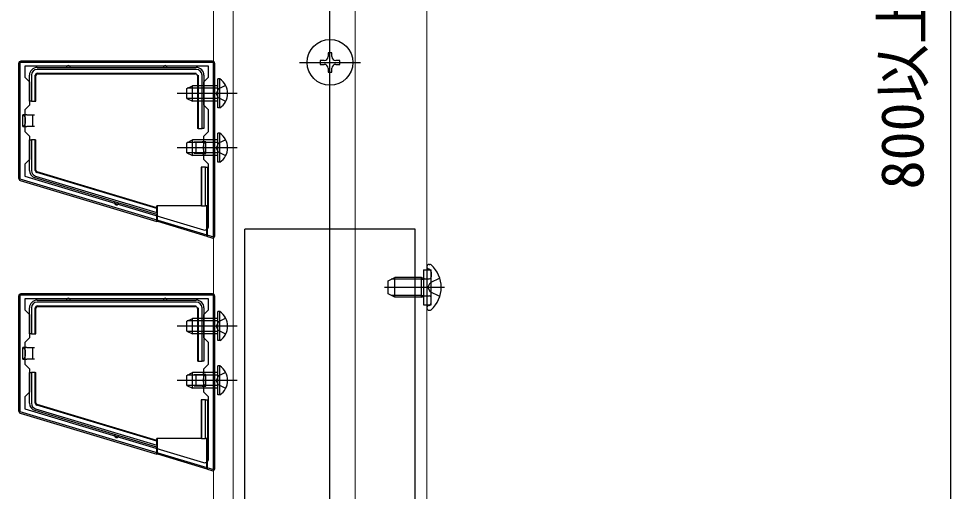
# Model space of a CAD drawing. Units: millimetres, scale not verified. Extents: x -875 to 875, y -1300 to 1292.
# Drawn here: x -725.3 to -485, y 448.8 to 570.7 of the extents above; entities that cross this region are included whole.
import ezdxf
from ezdxf.enums import TextEntityAlignment as Align

# ---------------------------------------------------------------- set-up
doc = ezdxf.new("R2010")
doc.units = ezdxf.units.MM
doc.header["$LTSCALE"] = 8
for name, color, linetype in [('0-2_YKK_11', 7, 'Continuous'), ('0-5_YKK_13', 4, 'Continuous'), ('0-7_YKK_D', 6, 'Continuous'), ('0-9_YSS_K', 3, 'Continuous')]:
    doc.layers.add(name, color=color, linetype=linetype)
doc.layers.add('0-4_YKK_12', color=2, linetype='Continuous', lineweight=18)
doc.styles.add('ＭＳ ゴシック', font='')
doc.styles.get('ＭＳ ゴシック').set_extended_font_data('MS Gothic')

msp = doc.modelspace()

# ---------------------------------------------------------------- linework, layer by layer
at = {"layer": '0-2_YKK_11'}
for p, q in [((-723.7, 530.058), (-677.587, 516.224)), ((-723.7, 470.058), (-677.587, 456.224))]:
    msp.add_line(p, q, dxfattribs=at)
for points in [[(-725, 529.404), (-675, 514.404), (-675, 559.404), (-725, 559.404)], [(-725, 469.404), (-675, 454.404), (-675, 499.404), (-725, 499.404)]]:
    msp.add_lwpolyline(points, close=True, dxfattribs=at)
for points in [[(-676.3, 517.182), (-676.3, 533.204), (-677.5, 534.404), (-677.5, 540.404), (-676.3, 541.604), (-676.3, 547.204), (-677.5, 548.404), (-677.5, 554.404), (-676.3, 555.604), (-676.3, 558.404), (-723.7, 558.404), (-723.7, 555.604), (-722.5, 554.404), (-722.5, 548.404), (-723.7, 547.204), (-723.7, 541.604), (-722.5, 540.404), (-722.5, 534.404), (-723.7, 533.204), (-723.7, 530.058)], [(-676.3, 457.182), (-676.3, 473.204), (-677.5, 474.404), (-677.5, 480.404), (-676.3, 481.604), (-676.3, 487.204), (-677.5, 488.404), (-677.5, 494.404), (-676.3, 495.604), (-676.3, 498.404), (-723.7, 498.404), (-723.7, 495.604), (-722.5, 494.404), (-722.5, 488.404), (-723.7, 487.204), (-723.7, 481.604), (-722.5, 480.404), (-722.5, 474.404), (-723.7, 473.204), (-723.7, 470.058)]]:
    msp.add_lwpolyline(points, dxfattribs=at)
for centre in [(-677.3, 517.182), (-677.3, 457.182)]:
    msp.add_arc(centre, 1, 253.30075, 359.99999, dxfattribs=at)
at = {"layer": '0-4_YKK_12'}
for p, q in [((-675, 958.904), (-675, 139.904)), ((-638.5, 958.904), (-638.5, 139.904))]:
    msp.add_line(p, q, dxfattribs=at)
msp.add_lwpolyline([(-651.5, 959.904), (-670, 959.904), (-670, 139.404), (-620, 139.404), (-620, 959.904)], dxfattribs=at)
at = {"layer": '0-5_YKK_13'}
for p, q in [((-645, 551.504), (-645, 567.304)), ((-725.3, 559.105), (-725.3, 529.549)), ((-675.299, 559.704), (-724.701, 559.704)), ((-679.5, 557.604), (-720.5, 557.604)), ((-687.5, 558.104), (-679.5, 558.104)), ((-674.7, 514.709), (-674.7, 559.105)), ((-652.9, 559.404), (-637.1, 559.404)), ((-643.5, 558.904), (-642.5, 558.904)), ((-722.5, 549.404), (-722.5, 556.104)), ((-722, 556.104), (-722, 549.404)), ((-721, 549.404), (-721, 556.104)), ((-720.843, 549.404), (-720.843, 555.946)), ((-720.5, 556.604), (-679.5, 556.604)), ((-720.343, 556.446), (-679.657, 556.446)), ((-679.157, 555.946), (-679.157, 542.404)), ((-679, 556.104), (-679, 542.404)), ((-678, 542.404), (-678, 556.104)), ((-673.9, 547.654), (-673.9, 555.154)), ((-681.9, 552.704), (-680.5, 553.404)), ((-681.9, 550.104), (-681.9, 552.704)), ((-673.9, 552.749), (-681.809, 552.749)), ((-673.9, 553.404), (-680.5, 553.404)), ((-668.9, 551.404), (-684.4, 551.404)), ((-722, 549.404), (-722.5, 549.404)), ((-722, 549.404), (-721, 549.404)), ((-721, 549.404), (-720.843, 549.404)), ((-681.9, 550.104), (-680.5, 549.404)), ((-673.9, 550.058), (-681.809, 550.058)), ((-723.2, 545.904), (-724.2, 545.904)), ((-724.2, 542.904), (-724.2, 545.904)), ((-721.7, 545.904), (-721.2, 545.904)), ((-673.391, 547.654), (-673.9, 547.654)), ((-724.2, 542.904), (-723.2, 542.904)), ((-721.2, 542.904), (-721.7, 542.904)), ((-679, 542.404), (-679.157, 542.404)), ((-679, 542.404), (-678, 542.404)), ((-673.9, 533.654), (-673.9, 541.154)), ((-722, 539.404), (-722, 531.525)), ((-721, 539.404), (-722, 539.404)), ((-720.843, 531.642), (-720.843, 539.404)), ((-681.9, 538.704), (-680.5, 539.404)), ((-681.9, 536.104), (-681.9, 538.704)), ((-673.9, 538.749), (-681.809, 538.749)), ((-673.9, 539.404), (-680.5, 539.404)), ((-680, 538.904), (-679.5, 538.904)), ((-679.5, 538.904), (-678, 538.904)), ((-679.5, 537.404), (-679.5, 538.904)), ((-677, 538.904), (-678, 538.904)), ((-677, 535.904), (-677, 538.904)), ((-668.9, 537.404), (-684.4, 537.404)), ((-681.9, 536.104), (-680.5, 535.404)), ((-673.9, 536.058), (-681.809, 536.058)), ((-679.5, 535.904), (-680, 535.904)), ((-679.5, 535.904), (-679.5, 537.404)), ((-678, 535.904), (-679.5, 535.904)), ((-678, 535.904), (-677, 535.904)), ((-673.391, 533.654), (-673.9, 533.654)), ((-689.7, 521.915), (-720.487, 531.163)), ((-678.257, 532.404), (-678.257, 522.404)), ((-678.1, 532.404), (-678.257, 532.404)), ((-678.1, 532.404), (-678.1, 522.404)), ((-677.1, 532.404), (-676.6, 532.404)), ((-724.873, 528.975), (-689.7, 518.409)), ((-720.932, 530.088), (-689.7, 520.707)), ((-689.7, 521.751), (-720.644, 531.046)), ((-689.7, 521.915), (-689.7, 522.404)), ((-678.257, 522.404), (-689.7, 522.404)), ((-689.7, 521.751), (-689.7, 521.915)), ((-689.7, 520.707), (-689.7, 521.751)), ((-689.5, 518.445), (-689.5, 522.404)), ((-678.1, 522.404), (-678.257, 522.404)), ((-678.1, 522.404), (-677.1, 522.404)), ((-676.6, 522.404), (-677.1, 522.404)), ((-676.8, 514.63), (-676.8, 522.404)), ((-676.6, 514.474), (-676.6, 522.404)), ((-689.7, 520.707), (-689.7, 520.185)), ((-689.7, 518.409), (-689.7, 520.185)), ((-676.8, 514.63), (-676.6, 514.474)), ((-676.6, 514.474), (-675.471, 514.135)), ((-623, 516.404), (-667, 516.404)), ((-619.455, 507.304), (-619.257, 507.304)), ((-620.9, 505.904), (-618.9, 505.904)), ((-620, 506.654), (-620, 496.153)), ((-619.426, 506.096), (-619.671, 506.185)), ((-618.9, 496.904), (-618.9, 505.904)), ((-618.9, 505.344), (-618.9, 504.104)), ((-630, 503.104), (-628.3, 503.904)), ((-621.4, 503.471), (-629.22, 503.471)), ((-628.3, 498.904), (-628.3, 503.904)), ((-621.4, 503.904), (-628.3, 503.904)), ((-621.4, 498.904), (-621.4, 503.904)), ((-619.744, 501.404), (-619.135, 502.549)), ((-616.674, 503.775), (-619.135, 502.549)), ((-615.496, 501.404), (-630.913, 501.404)), ((-619.744, 501.404), (-619.135, 500.259)), ((-616.674, 499.032), (-619.135, 500.259)), ((-725.3, 499.105), (-725.3, 469.549)), ((-675.299, 499.704), (-724.701, 499.704)), ((-679.5, 497.604), (-720.5, 497.604)), ((-687.5, 498.104), (-679.5, 498.104)), ((-674.7, 454.709), (-674.7, 499.105)), ((-621.4, 499.337), (-629.22, 499.337)), ((-621.4, 498.904), (-628.3, 498.904)), ((-618.9, 497.463), (-618.9, 498.704)), ((-722.5, 489.404), (-722.5, 496.104)), ((-722, 496.104), (-722, 489.404)), ((-721, 489.404), (-721, 496.104)), ((-720.843, 489.404), (-720.843, 495.946)), ((-720.5, 496.604), (-679.5, 496.604)), ((-720.343, 496.446), (-679.657, 496.446)), ((-679.157, 495.946), (-679.157, 482.404)), ((-679, 496.104), (-679, 482.404)), ((-678, 482.404), (-678, 496.104)), ((-673.9, 487.654), (-673.9, 495.154)), ((-620, 496.153), (-620, 496.049)), ((-619.426, 496.712), (-619.671, 496.623)), ((-619.455, 495.504), (-619.257, 495.504)), ((-681.9, 492.704), (-680.5, 493.404)), ((-681.9, 490.104), (-681.9, 492.704)), ((-673.9, 492.749), (-681.809, 492.749)), ((-673.9, 493.404), (-680.5, 493.404)), ((-668.9, 491.404), (-684.4, 491.404)), ((-722, 489.404), (-722.5, 489.404)), ((-722, 489.404), (-721, 489.404)), ((-721, 489.404), (-720.843, 489.404)), ((-681.9, 490.104), (-680.5, 489.404)), ((-673.9, 490.058), (-681.809, 490.058)), ((-723.2, 485.904), (-724.2, 485.904)), ((-724.2, 482.904), (-724.2, 485.904)), ((-721.7, 485.904), (-721.2, 485.904)), ((-673.391, 487.654), (-673.9, 487.654)), ((-724.2, 482.904), (-723.2, 482.904)), ((-721.2, 482.904), (-721.7, 482.904)), ((-679, 482.404), (-679.157, 482.404)), ((-679, 482.404), (-678, 482.404)), ((-673.9, 473.654), (-673.9, 481.154)), ((-722, 479.404), (-722, 471.525)), ((-721, 479.404), (-722, 479.404)), ((-720.843, 471.642), (-720.843, 479.404)), ((-681.9, 478.704), (-680.5, 479.404)), ((-681.9, 476.104), (-681.9, 478.704)), ((-673.9, 478.749), (-681.809, 478.749)), ((-673.9, 479.404), (-680.5, 479.404)), ((-680, 478.904), (-679.5, 478.904)), ((-679.5, 478.904), (-678, 478.904)), ((-679.5, 477.404), (-679.5, 478.904)), ((-677, 478.904), (-678, 478.904)), ((-677, 475.904), (-677, 478.904)), ((-668.9, 477.404), (-684.4, 477.404)), ((-681.9, 476.104), (-680.5, 475.404)), ((-673.9, 476.058), (-681.809, 476.058)), ((-679.5, 475.904), (-680, 475.904)), ((-679.5, 475.904), (-679.5, 477.404)), ((-678, 475.904), (-679.5, 475.904)), ((-678, 475.904), (-677, 475.904)), ((-673.391, 473.654), (-673.9, 473.654)), ((-689.7, 461.751), (-720.644, 471.046)), ((-689.7, 461.915), (-720.487, 471.163)), ((-678.257, 472.404), (-678.257, 462.404)), ((-678.1, 472.404), (-678.257, 472.404)), ((-678.1, 472.404), (-678.1, 462.404)), ((-677.1, 472.404), (-676.6, 472.404)), ((-724.873, 468.975), (-689.7, 458.409)), ((-720.932, 470.088), (-689.7, 460.707)), ((-689.7, 461.915), (-689.7, 462.404)), ((-678.257, 462.404), (-689.7, 462.404)), ((-689.7, 461.751), (-689.7, 461.915)), ((-689.7, 460.707), (-689.7, 461.751)), ((-689.5, 458.445), (-689.5, 462.404)), ((-678.1, 462.404), (-678.257, 462.404)), ((-678.1, 462.404), (-677.1, 462.404)), ((-676.6, 462.404), (-677.1, 462.404)), ((-676.8, 454.63), (-676.8, 462.404)), ((-676.6, 454.474), (-676.6, 462.404)), ((-689.7, 460.707), (-689.7, 460.185)), ((-689.7, 458.409), (-689.7, 460.185)), ((-676.8, 454.63), (-676.6, 454.474)), ((-676.6, 454.474), (-675.471, 454.135))]:
    msp.add_line(p, q, dxfattribs=at)
for points in [[(-646.5, 559.904), (-647.5, 559.904), (-647.5, 558.904), (-646.5, 558.904)], [(-644.5, 560.904), (-644.5, 561.904), (-645.5, 561.904), (-645.5, 560.904)], [(-642.5, 558.904), (-642.5, 559.904), (-643.5, 559.904)], [(-720.5, 558.104), (-712.5, 558.104), (-687.5, 558.104)], [(-645.5, 557.904), (-645.5, 556.904), (-644.5, 556.904), (-644.5, 557.904)], [(-677.5, 556.104), (-677.5, 542.404), (-678, 542.404)], [(-673.391, 547.654), (-673.391, 555.154), (-673.9, 555.154)], [(-673.9, 549.404), (-680.5, 549.404), (-680.5, 553.404)], [(-671.891, 553.454), (-673.746, 552.549), (-674.355, 551.404)], [(-671.891, 549.354), (-673.746, 550.259), (-674.355, 551.404)], [(-723.2, 545.904), (-721.7, 545.904), (-721.7, 544.404), (-721.7, 542.904), (-723.2, 542.904)], [(-673.391, 533.654), (-673.391, 541.154), (-673.9, 541.154)], [(-722.5, 531.525), (-722.5, 539.404), (-722, 539.404)], [(-721, 531.525), (-721, 539.404), (-720.843, 539.404)], [(-673.9, 535.404), (-680.5, 535.404), (-680.5, 539.404)], [(-671.891, 539.454), (-673.746, 538.549), (-674.355, 537.404)], [(-671.891, 535.354), (-673.746, 536.259), (-674.355, 537.404)], [(-677.1, 522.404), (-677.1, 532.404), (-678.1, 532.404)], [(-676.6, 532.404), (-676.6, 527.404), (-676.6, 522.404)], [(-689.7, 520.185), (-700, 523.279), (-721.075, 529.61)], [(-689.7, 518.409), (-689.5, 518.445), (-676.8, 514.63)], [(-667, 120.609), (-667, 133.065), (-667, 516.404)], [(-623, 119.926), (-623, 129.398), (-623, 516.404)], [(-620.9, 505.904), (-620.9, 496.904), (-618.9, 496.904)], [(-620, 506.758), (-620, 506.654), (-620, 506.304)], [(-628.3, 498.904), (-630, 499.704), (-630, 503.104)], [(-621.4, 503.904), (-620.9, 503.734), (-620.514, 503.604)], [(-621.4, 503.471), (-620.9, 503.531), (-620.3, 503.604)], [(-620.514, 503.604), (-620, 503.604), (-619.4, 503.604)], [(-720.5, 498.104), (-712.5, 498.104), (-687.5, 498.104)], [(-621.4, 499.337), (-620.9, 499.276), (-620.3, 499.204)], [(-621.4, 498.904), (-620.9, 499.073), (-620.514, 499.204)], [(-620.514, 499.204), (-620, 499.204), (-619.4, 499.204)], [(-677.5, 496.104), (-677.5, 482.404), (-678, 482.404)], [(-673.391, 487.654), (-673.391, 495.154), (-673.9, 495.154)], [(-673.9, 489.404), (-680.5, 489.404), (-680.5, 493.404)], [(-671.891, 493.454), (-673.746, 492.549), (-674.355, 491.404)], [(-671.891, 489.354), (-673.746, 490.259), (-674.355, 491.404)], [(-723.2, 485.904), (-721.7, 485.904), (-721.7, 484.404), (-721.7, 482.904), (-723.2, 482.904)], [(-673.391, 473.654), (-673.391, 481.154), (-673.9, 481.154)], [(-722.5, 471.525), (-722.5, 479.404), (-722, 479.404)], [(-721, 471.525), (-721, 479.404), (-720.843, 479.404)], [(-673.9, 475.404), (-680.5, 475.404), (-680.5, 479.404)], [(-671.891, 479.454), (-673.746, 478.549), (-674.355, 477.404)], [(-671.891, 475.354), (-673.746, 476.259), (-674.355, 477.404)], [(-677.1, 462.404), (-677.1, 472.404), (-678.1, 472.404)], [(-676.6, 472.404), (-676.6, 467.404), (-676.6, 462.404)], [(-689.7, 460.185), (-700, 463.279), (-721.075, 469.61)], [(-689.7, 458.409), (-689.5, 458.445), (-676.8, 454.63)]]:
    msp.add_lwpolyline(points, dxfattribs=at)
msp.add_circle((-645, 559.404), 5.9, dxfattribs=at)
for centre, radius, start, end in [((-646.5, 560.904), 1, 270, 0), ((-643.5, 560.904), 1, 180, 270), ((-720.5, 556.104), 2, 90, 180), ((-720.5, 556.104), 1.5, 90, 180), ((-712.5, 558.104), 0.5, 0, 180), ((-687.5, 558.104), 0.5, 0, 180), ((-679.5, 556.104), 2, 0, 90), ((-679.5, 556.104), 1.5, 0, 90), ((-646.5, 557.904), 1, 0, 90), ((-643.5, 557.904), 1, 90, 180), ((-675.927, 551.404), 4.527, 304.06671, 55.93329), ((-675.927, 537.404), 4.527, 304.06671, 55.93329), ((-720.5, 531.525), 2, 180, 253.27998), ((-720.5, 531.525), 1.5, 180, 253.27998), ((-676.6, 527.404), 0.3, 270, 90), ((-700, 523.279), 0.6, 163.27998, 343.27998), ((-619.455, 506.758), 0.545, 90, 180), ((-619.257, 506.754), 0.55, 48.43917, 90), ((-624, 501.404), 7.7, 311.56083, 48.43917), ((-619.5, 506.654), 0.5, 180, 250), ((-619.7, 505.344), 0.8, 0, 70), ((-619.4, 504.104), 0.5, 270, 0), ((-720.5, 496.104), 2, 90, 180), ((-720.5, 496.104), 1.5, 90, 180), ((-712.5, 498.104), 0.5, 0, 180), ((-687.5, 498.104), 0.5, 0, 180), ((-679.5, 496.104), 2, 0, 90), ((-679.5, 496.104), 1.5, 0, 90), ((-619.7, 497.463), 0.8, 290, 0), ((-619.4, 498.704), 0.5, 0, 90), ((-675.927, 491.404), 4.527, 304.06671, 55.93329), ((-619.5, 496.153), 0.5, 110, 180), ((-619.455, 496.049), 0.545, 180, 270), ((-619.257, 496.054), 0.55, 270, 311.56083), ((-675.927, 477.404), 4.527, 304.06671, 55.93329), ((-720.5, 471.525), 2, 180, 253.27998), ((-720.5, 471.525), 1.5, 180, 253.27998), ((-676.6, 467.404), 0.3, 270, 90), ((-700, 463.279), 0.6, 163.27998, 343.27998)]:
    msp.add_arc(centre, radius, start, end, dxfattribs=at)
for centre, major_axis, ratio, start_param, end_param in [((-724.699, 559.102), (0.426, -0.426), 0.99628, 2.358058, 3.9251274), ((-675.301, 559.102), (-0.426, -0.426), 0.99628, 2.358058, 3.9251274), ((-720.5, 556.104), (-0.354, 0.354), 0.999924, 5.4978252, 7.0685454), ((-720.343, 555.946), (-0.354, 0.354), 0.999924, 5.4978252, 7.0685454), ((-679.657, 555.946), (0.354, 0.354), 0.999924, 5.4978252, 7.0685454), ((-724.2, 544.404), (0, 1.5), 0.466667, 3.1415927, 6.2831853), ((-677, 537.404), (0, 1.5), 0.466667, 6.2831853, 9.424778), ((-720.5, 531.525), (-0.401, -0.298), 0.999941, 5.6437252, 6.9226455), ((-720.343, 531.642), (-0.401, -0.298), 0.999941, 5.6437252, 6.9226455), ((-724.699, 529.551), (0.483, 0.359), 0.997108, 2.5034907, 3.7796946), ((-675.301, 514.712), (-0.36, 0.484), 0.994789, 2.2127884, 4.0703969), ((-724.699, 499.102), (0.426, -0.426), 0.99628, 2.358058, 3.9251274), ((-675.301, 499.102), (-0.426, -0.426), 0.99628, 2.358058, 3.9251274), ((-720.5, 496.104), (-0.354, 0.354), 0.999924, 5.4978252, 7.0685454), ((-720.343, 495.946), (-0.354, 0.354), 0.999924, 5.4978252, 7.0685454), ((-679.657, 495.946), (0.354, 0.354), 0.999924, 5.4978252, 7.0685454), ((-724.2, 484.404), (0, 1.5), 0.466667, 3.1415927, 6.2831853), ((-677, 477.404), (0, 1.5), 0.466667, 6.2831853, 9.424778), ((-720.5, 471.525), (-0.401, -0.298), 0.999941, 5.6437252, 6.9226455), ((-720.343, 471.642), (-0.401, -0.298), 0.999941, 5.6437252, 6.9226455), ((-724.699, 469.551), (0.483, 0.359), 0.997108, 2.5034907, 3.7796946), ((-675.301, 454.712), (-0.36, 0.484), 0.994789, 2.2127884, 4.0703969)]:
    msp.add_ellipse(centre, major_axis=major_axis, ratio=ratio, start_param=start_param, end_param=end_param, dxfattribs=at)
for centre in [(-679.096, 551.404), (-679.096, 491.404)]:
    msp.add_ellipse(centre, major_axis=(0, 2.25), ratio=0.008727, dxfattribs=at)
at = {"layer": '0-7_YKK_D'}
msp.add_line((-485, 989.403), (-485, 139.404), dxfattribs=at)
at = {"layer": '0-9_YSS_K'}
msp.add_line((-645, -0.55), (-645, 1000.622), dxfattribs=at)

# ---------------------------------------------------------------- texts
at = {"layer": '0-7_YKK_D', "style": 'ＭＳ ゴシック'}
msp.add_text('800以上', height=11, rotation=90, dxfattribs=at).set_placement((-488.619, 526.648), align=Align.BOTTOM_LEFT)

doc.saveas('drawing.dxf')
